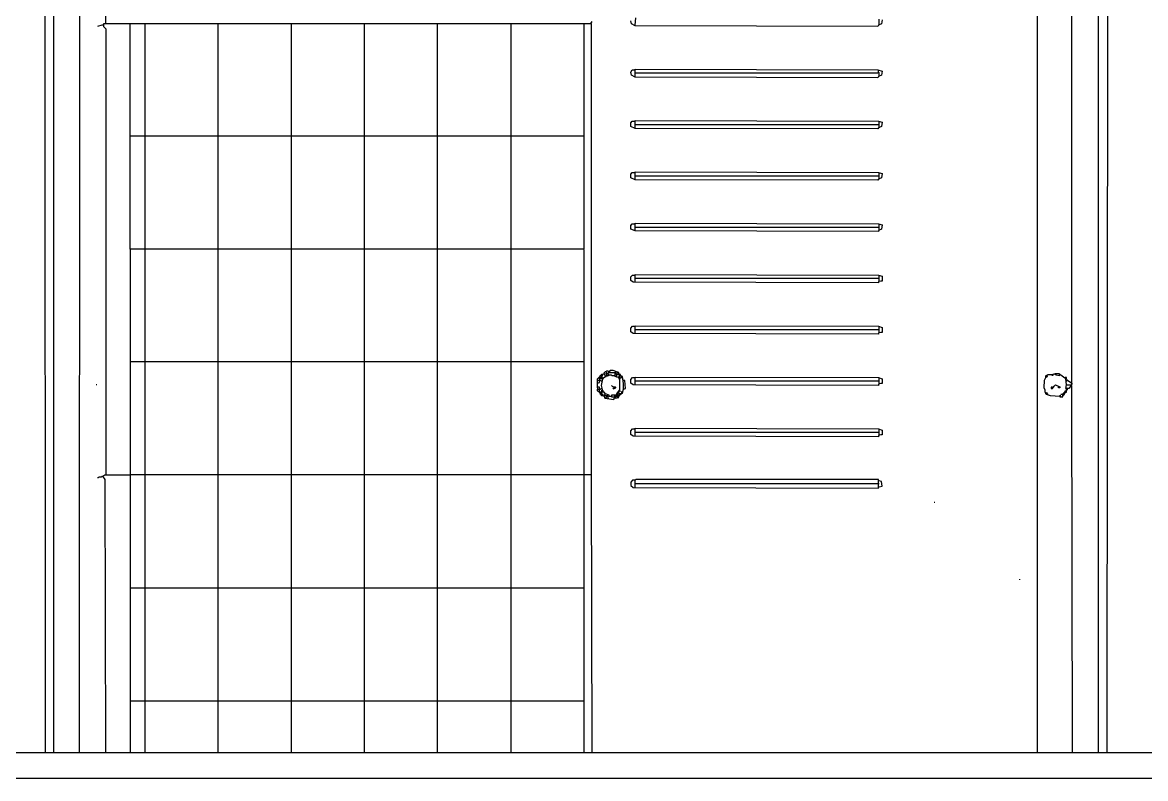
# Model space of a CAD drawing. Extents: x 3792242 to 5145247, y -1546315 to -1031918.
# Drawn here: x 4279185 to 4280497, y -1515644 to -1514759 of the extents above; entities that cross this region are included whole.
import ezdxf

# ---------------------------------------------------------------- set-up
doc = ezdxf.new("R2010")
doc.units = 0
doc.header["$MEASUREMENT"] = 0
doc.layers.add('TENKÁ', color=7, linetype='CONTINUOUS')
doc.layers.add('ZZ-chladenie', color=133, linetype='CONTINUOUS')

msp = doc.modelspace()

# ---------------------------------------------------------------- linework, layer by layer
at = {"layer": 'TENKÁ'}
for p, q in [((4307997.714, -1515613.77), (4262097.714, -1515613.77)), ((4307997.714, -1515643.77), (4262097.714, -1515643.77))]:
    msp.add_line(p, q, dxfattribs=at)
at = {"layer": 'ZZ-chladenie', "color": 9}
for p, q in [((4279221.559, -1515613.77), (4279221.559, -1514306.302)), ((4280442.326, -1515613.77), (4280442.326, -1514306.302)), ((4279211.514, -1515613.77), (4279210.968, -1514328.19)), ((4280371.014, -1515613.77), (4280371.014, -1514328.19)), ((4280452.532, -1515613.77), (4280453.622, -1514326.778)), ((4279251.394, -1515613.77), (4279251.919, -1514509.646)), ((4279282.28, -1514760.295), (4279282.28, -1514705.929)), ((4280411.259, -1515183.221), (4280411.259, -1514743.349)), ((4279277.337, -1514762.413), (4279272.395, -1514763.825)), ((4279278.749, -1514762.413), (4279277.337, -1514762.413)), ((4279849.947, -1514761.001), (4279279.456, -1514761.001)), ((4279279.456, -1514761.001), (4279279.456, -1514763.825)), ((4279279.456, -1514763.825), (4279282.28, -1514766.649)), ((4279282.28, -1514766.649), (4279282.28, -1515288.423)), ((4279310.522, -1515024.359), (4279310.522, -1514760.295)), ((4279328.173, -1515024.359), (4279328.173, -1514760.295)), ((4279413.606, -1515024.359), (4279413.606, -1514760.295)), ((4279499.038, -1515024.359), (4279499.038, -1514760.295)), ((4279584.471, -1515024.359), (4279584.471, -1514760.295)), ((4279669.903, -1515024.359), (4279669.903, -1514760.295)), ((4279756.042, -1515024.359), (4279756.042, -1514760.295)), ((4279841.474, -1515023.653), (4279841.474, -1514760.295)), ((4279849.241, -1514760.295), (4279850.653, -1514758.177)), ((4279849.241, -1514760.295), (4279849.947, -1514759.589)), ((4279849.947, -1515287.011), (4279849.947, -1514761.001)), ((4279896.546, -1514761.001), (4279895.84, -1514757.471)), ((4279900.783, -1514763.119), (4279896.546, -1514761.001)), ((4279900.783, -1514762.413), (4279901.489, -1514753.94)), ((4280184.616, -1514763.825), (4279900.783, -1514763.119)), ((4280185.322, -1514762.413), (4280184.616, -1514763.825)), ((4280188.853, -1514761.001), (4280185.322, -1514762.413)), ((4280186.028, -1514761.707), (4280186.028, -1514755.352)), ((4280186.028, -1514761.707), (4280186.028, -1514762.413)), ((4280189.558, -1514756.059), (4280188.853, -1514761.001)), ((4279895.84, -1514817.485), (4279897.253, -1514814.661)), ((4279896.546, -1514821.015), (4279895.84, -1514817.485)), ((4279897.253, -1514814.661), (4279900.783, -1514814.661)), ((4279900.783, -1514822.427), (4279900.783, -1514813.955)), ((4279900.783, -1514813.955), (4280184.616, -1514814.661)), ((4279900.783, -1514818.191), (4280184.616, -1514818.191)), ((4280184.616, -1514814.661), (4280189.558, -1514816.073)), ((4280184.616, -1514818.191), (4280185.322, -1514817.485)), ((4280185.322, -1514817.485), (4280185.322, -1514815.367)), ((4280186.028, -1514818.191), (4280185.322, -1514817.485)), ((4280186.028, -1514821.722), (4280186.028, -1514818.191)), ((4280189.558, -1514816.073), (4280188.853, -1514821.015)), ((4279900.783, -1514823.134), (4279896.546, -1514821.015)), ((4280184.616, -1514823.839), (4279900.783, -1514823.134)), ((4280185.322, -1514822.427), (4280184.616, -1514823.839)), ((4280188.853, -1514821.015), (4280185.322, -1514822.427)), ((4280186.028, -1514821.722), (4280186.028, -1514822.427)), ((4279895.84, -1514876.793), (4279897.253, -1514874.676)), ((4279895.84, -1514881.03), (4279895.84, -1514876.793)), ((4279900.783, -1514883.148), (4279895.84, -1514881.03)), ((4279897.253, -1514874.676), (4279900.783, -1514874.676)), ((4279900.783, -1514882.442), (4279900.783, -1514873.969)), ((4279900.783, -1514873.969), (4280185.322, -1514874.676)), ((4280186.028, -1514878.912), (4279900.783, -1514878.912)), ((4280184.616, -1514883.855), (4279900.783, -1514883.148)), ((4280185.322, -1514882.442), (4280184.616, -1514883.855)), ((4280185.322, -1514874.676), (4280189.558, -1514876.088)), ((4280188.853, -1514881.03), (4280185.322, -1514882.442)), ((4280186.028, -1514881.736), (4280186.028, -1514875.381)), ((4280186.028, -1514881.736), (4280186.028, -1514882.442)), ((4280189.558, -1514876.088), (4280188.853, -1514881.03)), ((4279328.173, -1514892.327), (4279310.522, -1514892.327)), ((4279413.606, -1514892.327), (4279328.173, -1514892.327)), ((4279499.038, -1514892.327), (4279413.606, -1514892.327)), ((4279584.471, -1514892.327), (4279499.038, -1514892.327)), ((4279669.903, -1514892.327), (4279584.471, -1514892.327)), ((4279756.042, -1514892.327), (4279669.903, -1514892.327)), ((4279841.474, -1514892.327), (4279756.042, -1514892.327)), ((4279895.84, -1514936.808), (4279897.253, -1514934.69)), ((4279895.84, -1514941.045), (4279895.84, -1514936.808)), ((4279897.253, -1514934.69), (4279900.783, -1514934.69)), ((4279900.783, -1514942.457), (4279900.783, -1514933.984)), ((4279900.783, -1514933.984), (4280185.322, -1514934.69)), ((4280185.322, -1514934.69), (4280189.558, -1514936.102)), ((4280186.028, -1514941.751), (4280186.028, -1514935.396)), ((4280189.558, -1514936.102), (4280188.853, -1514941.045)), ((4279900.783, -1514943.163), (4279895.84, -1514941.045)), ((4280186.028, -1514938.926), (4279900.783, -1514938.926)), ((4280184.616, -1514943.869), (4279900.783, -1514943.163)), ((4280185.322, -1514942.457), (4280184.616, -1514943.869)), ((4280188.853, -1514941.045), (4280185.322, -1514942.457)), ((4280186.028, -1514941.751), (4280186.028, -1514942.457)), ((4279895.84, -1514996.823), (4279897.253, -1514994.705)), ((4279895.84, -1515001.059), (4279895.84, -1514996.823)), ((4279900.783, -1515003.177), (4279895.84, -1515001.059)), ((4279897.253, -1514994.705), (4279900.783, -1514994.705)), ((4279900.783, -1515002.471), (4279900.783, -1514993.998)), ((4279900.783, -1514993.998), (4280185.322, -1514994.705)), ((4280186.028, -1514998.941), (4279900.783, -1514998.941)), ((4280185.322, -1514994.705), (4280189.558, -1514996.117)), ((4280188.853, -1515001.059), (4280185.322, -1515002.471)), ((4280185.322, -1515002.471), (4280185.322, -1515003.883)), ((4280186.028, -1515001.765), (4280186.028, -1514995.411)), ((4280186.028, -1515001.765), (4280186.028, -1515002.471)), ((4280189.558, -1514996.117), (4280188.853, -1515001.059)), ((4280185.322, -1515003.883), (4279900.783, -1515003.177)), ((4279840.768, -1515024.359), (4279310.522, -1515024.359)), ((4279310.522, -1515024.359), (4279310.522, -1515156.391)), ((4279328.173, -1515156.391), (4279328.173, -1515024.359)), ((4279413.606, -1515156.391), (4279413.606, -1515024.359)), ((4279499.038, -1515156.391), (4279499.038, -1515024.359)), ((4279584.471, -1515156.391), (4279584.471, -1515024.359)), ((4279669.903, -1515156.391), (4279669.903, -1515024.359)), ((4279756.042, -1515156.391), (4279756.042, -1515024.359)), ((4279840.768, -1515024.359), (4279841.474, -1515023.653)), ((4279841.474, -1515025.065), (4279840.768, -1515024.359)), ((4279841.474, -1515155.685), (4279841.474, -1515025.065)), ((4279895.84, -1515056.838), (4279897.958, -1515054.719)), ((4279897.958, -1515054.719), (4279900.783, -1515054.719)), ((4279900.783, -1515063.192), (4279900.783, -1515054.013)), ((4279900.783, -1515054.013), (4280185.322, -1515054.719)), ((4280185.322, -1515054.719), (4280189.558, -1515056.131)), ((4280186.028, -1515062.486), (4280186.028, -1515055.425)), ((4279895.84, -1515061.074), (4279895.84, -1515056.838)), ((4279898.665, -1515063.192), (4279895.84, -1515061.074)), ((4280185.322, -1515063.898), (4279898.665, -1515063.192)), ((4280186.028, -1515058.955), (4279900.783, -1515058.955)), ((4280188.146, -1515061.78), (4280185.322, -1515062.486)), ((4280185.322, -1515062.486), (4280185.322, -1515063.898)), ((4280189.558, -1515061.78), (4280188.146, -1515061.78)), ((4280189.558, -1515056.131), (4280189.558, -1515061.78)), ((4279895.84, -1515116.852), (4279897.958, -1515114.734)), ((4279895.84, -1515121.088), (4279895.84, -1515116.852)), ((4279898.665, -1515123.206), (4279895.84, -1515121.088)), ((4279897.958, -1515114.734), (4279900.783, -1515114.734)), ((4279900.783, -1515123.206), (4279900.783, -1515114.028)), ((4279900.783, -1515114.028), (4280185.322, -1515114.734)), ((4280186.028, -1515118.97), (4279900.783, -1515118.97)), ((4280185.322, -1515114.734), (4280189.558, -1515116.146)), ((4280186.028, -1515122.5), (4280186.028, -1515115.44)), ((4280189.558, -1515116.146), (4280189.558, -1515121.794)), ((4280185.322, -1515123.912), (4279898.665, -1515123.206)), ((4280188.146, -1515121.794), (4280185.322, -1515122.5)), ((4280185.322, -1515122.5), (4280185.322, -1515123.912)), ((4280189.558, -1515121.794), (4280188.146, -1515121.794)), ((4279840.768, -1515156.391), (4279310.522, -1515156.391)), ((4279310.522, -1515156.391), (4279310.522, -1515613.77)), ((4279328.173, -1515613.77), (4279328.173, -1515156.391)), ((4279413.606, -1515613.77), (4279413.606, -1515156.391)), ((4279499.038, -1515613.77), (4279499.038, -1515156.391)), ((4279584.471, -1515613.77), (4279584.471, -1515156.391)), ((4279669.903, -1515613.77), (4279669.903, -1515156.391)), ((4279756.042, -1515613.77), (4279756.042, -1515156.391)), ((4279840.768, -1515156.391), (4279841.474, -1515155.685)), ((4279841.474, -1515157.097), (4279840.768, -1515156.391)), ((4279841.474, -1515613.77), (4279841.474, -1515157.097)), ((4279857.007, -1515176.16), (4279861.95, -1515170.512)), ((4279860.538, -1515172.63), (4279860.538, -1515171.924)), ((4279860.538, -1515171.924), (4279861.244, -1515171.924)), ((4279861.244, -1515173.336), (4279860.538, -1515172.63)), ((4279861.95, -1515171.218), (4279861.244, -1515171.924)), ((4279861.244, -1515175.454), (4279862.656, -1515171.924)), ((4279861.95, -1515173.336), (4279861.244, -1515173.336)), ((4279861.95, -1515170.512), (4279868.304, -1515169.806)), ((4279862.656, -1515171.924), (4279861.95, -1515171.218)), ((4279861.95, -1515173.336), (4279862.656, -1515172.63)), ((4279862.656, -1515171.924), (4279863.362, -1515170.512)), ((4279862.656, -1515172.63), (4279862.656, -1515171.924)), ((4279867.598, -1515172.63), (4279862.656, -1515176.16)), ((4279864.774, -1515169.1), (4279865.48, -1515168.394)), ((4279864.774, -1515169.806), (4279864.774, -1515169.1)), ((4279865.48, -1515170.512), (4279864.774, -1515169.806)), ((4279865.48, -1515168.394), (4279866.186, -1515167.688)), ((4279865.48, -1515171.924), (4279865.48, -1515170.512)), ((4279866.186, -1515172.63), (4279865.48, -1515171.924)), ((4279866.186, -1515167.688), (4279866.892, -1515167.688)), ((4279866.186, -1515173.336), (4279866.186, -1515172.63)), ((4279866.186, -1515173.336), (4279866.186, -1515174.042)), ((4279866.892, -1515167.688), (4279867.598, -1515166.982)), ((4279866.892, -1515168.394), (4279866.892, -1515167.688)), ((4279867.598, -1515169.1), (4279866.892, -1515168.394)), ((4279867.598, -1515166.982), (4279869.01, -1515166.982)), ((4279867.598, -1515170.512), (4279867.598, -1515169.1)), ((4279867.598, -1515172.63), (4279867.598, -1515170.512)), ((4279867.598, -1515172.63), (4279867.598, -1515173.336)), ((4279869.716, -1515172.63), (4279867.598, -1515172.63)), ((4279868.304, -1515169.806), (4279869.716, -1515169.1)), ((4279871.834, -1515166.276), (4279869.01, -1515169.806)), ((4279869.01, -1515166.982), (4279869.716, -1515167.688)), ((4279869.01, -1515169.806), (4279869.716, -1515172.63)), ((4279869.716, -1515167.688), (4279870.422, -1515167.688)), ((4279877.483, -1515169.1), (4279869.716, -1515169.1)), ((4279873.247, -1515171.924), (4279869.716, -1515171.924)), ((4279875.364, -1515166.276), (4279871.834, -1515166.276)), ((4279873.952, -1515172.63), (4279873.247, -1515171.924)), ((4279876.776, -1515172.63), (4279873.952, -1515172.63)), ((4279880.307, -1515168.394), (4279875.364, -1515166.276)), ((4279877.483, -1515169.1), (4279876.776, -1515169.1)), ((4279877.483, -1515173.336), (4279876.776, -1515172.63)), ((4279877.483, -1515169.1), (4279878.189, -1515169.1)), ((4279877.483, -1515172.63), (4279877.483, -1515169.1)), ((4279878.895, -1515173.336), (4279877.483, -1515173.336)), ((4279878.189, -1515169.1), (4279878.189, -1515167.688)), ((4279878.895, -1515170.512), (4279878.189, -1515170.512)), ((4279878.895, -1515174.042), (4279880.307, -1515168.394)), ((4279879.601, -1515171.218), (4279878.895, -1515170.512)), ((4279878.895, -1515173.336), (4279879.601, -1515174.042)), ((4279881.013, -1515171.218), (4279879.601, -1515171.218)), ((4279881.013, -1515168.394), (4279880.307, -1515168.394)), ((4279881.719, -1515169.1), (4279881.013, -1515168.394)), ((4279882.425, -1515172.63), (4279881.013, -1515174.748)), ((4279881.719, -1515169.806), (4279881.719, -1515169.1)), ((4279885.25, -1515173.336), (4279881.719, -1515169.806)), ((4279881.719, -1515169.806), (4279881.719, -1515171.924)), ((4279881.719, -1515171.924), (4279881.719, -1515169.806)), ((4279883.131, -1515172.63), (4279882.425, -1515172.63)), ((4279883.131, -1515173.336), (4279882.425, -1515173.336)), ((4279882.425, -1515173.336), (4279882.425, -1515174.042)), ((4279883.838, -1515171.218), (4279883.131, -1515171.218)), ((4279883.838, -1515175.454), (4279883.131, -1515172.63)), ((4279883.131, -1515174.748), (4279883.131, -1515173.336)), ((4279883.838, -1515171.924), (4279883.838, -1515171.218)), ((4279884.543, -1515172.63), (4279883.838, -1515171.924)), ((4279885.25, -1515173.336), (4279884.543, -1515172.63)), ((4279885.955, -1515173.336), (4279885.25, -1515173.336)), ((4279885.25, -1515173.336), (4279885.25, -1515175.454)), ((4279885.25, -1515175.454), (4279885.25, -1515173.336)), ((4279887.367, -1515181.808), (4279885.955, -1515173.336)), ((4280380.899, -1515172.63), (4280383.723, -1515171.218)), ((4280380.899, -1515173.336), (4280381.605, -1515172.63)), ((4280380.899, -1515174.748), (4280383.017, -1515172.63)), ((4280380.899, -1515174.748), (4280380.899, -1515172.63)), ((4280381.605, -1515174.042), (4280380.899, -1515173.336)), ((4280381.605, -1515172.63), (4280381.605, -1515171.924)), ((4280381.605, -1515171.924), (4280382.311, -1515171.924)), ((4280382.311, -1515173.336), (4280383.017, -1515173.336)), ((4280383.017, -1515173.336), (4280383.017, -1515172.63)), ((4280383.723, -1515171.218), (4280387.959, -1515171.218)), ((4280387.959, -1515171.218), (4280392.196, -1515169.806)), ((4280387.959, -1515171.218), (4280387.959, -1515170.512)), ((4280387.959, -1515171.218), (4280387.959, -1515171.924)), ((4280387.959, -1515171.924), (4280389.372, -1515171.924)), ((4280389.372, -1515171.924), (4280389.372, -1515170.512)), ((4280391.49, -1515170.512), (4280391.49, -1515169.806)), ((4280392.902, -1515171.924), (4280391.49, -1515170.512)), ((4280392.196, -1515169.806), (4280396.432, -1515169.806)), ((4280396.432, -1515172.63), (4280392.902, -1515171.924)), ((4280396.432, -1515169.806), (4280396.432, -1515172.63)), ((4280397.138, -1515171.218), (4280396.432, -1515171.924)), ((4280404.199, -1515176.16), (4280397.138, -1515171.218)), ((4279271.689, -1515183.221), (4279270.983, -1515183.221)), ((4279859.126, -1515186.045), (4279856.301, -1515186.045)), ((4279856.301, -1515186.045), (4279857.007, -1515188.163)), ((4279857.007, -1515185.339), (4279857.007, -1515176.16)), ((4279859.126, -1515178.279), (4279857.007, -1515178.279)), ((4279857.007, -1515181.103), (4279859.126, -1515180.396)), ((4279858.419, -1515174.748), (4279859.126, -1515174.042)), ((4279858.419, -1515175.454), (4279858.419, -1515174.748)), ((4279859.126, -1515176.16), (4279858.419, -1515175.454)), ((4279859.126, -1515180.396), (4279859.831, -1515174.042)), ((4279859.831, -1515174.042), (4279859.126, -1515174.042)), ((4279859.831, -1515176.16), (4279859.126, -1515176.16)), ((4279860.538, -1515178.279), (4279859.126, -1515178.279)), ((4279859.126, -1515190.282), (4279859.126, -1515186.045)), ((4279859.831, -1515176.16), (4279860.538, -1515175.454)), ((4279860.538, -1515175.454), (4279861.244, -1515175.454)), ((4279861.244, -1515178.984), (4279860.538, -1515178.279)), ((4279862.656, -1515176.867), (4279861.244, -1515175.454)), ((4279862.656, -1515176.16), (4279861.244, -1515183.927)), ((4279861.95, -1515178.984), (4279861.244, -1515178.984)), ((4279861.244, -1515183.927), (4279862.656, -1515190.282)), ((4279861.95, -1515175.454), (4279862.656, -1515174.748)), ((4279862.656, -1515176.16), (4279861.95, -1515175.454)), ((4279862.656, -1515174.748), (4279863.362, -1515175.454)), ((4279862.656, -1515176.867), (4279863.362, -1515176.16)), ((4279863.362, -1515176.16), (4279863.362, -1515175.454)), ((4279873.952, -1515184.633), (4279873.247, -1515183.927)), ((4279874.659, -1515185.339), (4279873.952, -1515184.633)), ((4279875.364, -1515185.339), (4279874.659, -1515185.339)), ((4279876.071, -1515186.045), (4279875.364, -1515185.339)), ((4279875.364, -1515188.163), (4279876.776, -1515186.045)), ((4279876.776, -1515185.339), (4279876.071, -1515186.045)), ((4279876.776, -1515187.457), (4279876.071, -1515186.045)), ((4279876.776, -1515186.045), (4279876.776, -1515185.339)), ((4279876.776, -1515186.045), (4279878.189, -1515185.339)), ((4279878.189, -1515185.339), (4279876.776, -1515187.457)), ((4279877.483, -1515186.751), (4279876.776, -1515186.045)), ((4279876.776, -1515187.457), (4279877.483, -1515186.751)), ((4279881.719, -1515174.748), (4279878.895, -1515174.042)), ((4279882.425, -1515174.042), (4279881.719, -1515174.748)), ((4279881.719, -1515175.454), (4279881.719, -1515174.748)), ((4279883.131, -1515177.572), (4279881.719, -1515174.748)), ((4279882.425, -1515176.16), (4279881.719, -1515175.454)), ((4279882.425, -1515175.454), (4279883.131, -1515174.748)), ((4279882.425, -1515176.16), (4279883.838, -1515175.454)), ((4279883.131, -1515188.87), (4279883.131, -1515177.572)), ((4279888.779, -1515178.279), (4279887.367, -1515178.279)), ((4279887.367, -1515183.927), (4279887.367, -1515181.808)), ((4279887.367, -1515188.163), (4279887.367, -1515183.927)), ((4279889.486, -1515187.457), (4279888.779, -1515178.279)), ((4279895.84, -1515176.867), (4279897.958, -1515174.748)), ((4279895.84, -1515181.103), (4279895.84, -1515176.867)), ((4279898.665, -1515183.221), (4279895.84, -1515181.103)), ((4279897.958, -1515174.748), (4279900.783, -1515174.748)), ((4280185.322, -1515183.927), (4279898.665, -1515183.221)), ((4279900.783, -1515183.221), (4279900.783, -1515174.042)), ((4279900.783, -1515174.042), (4280185.322, -1515174.748)), ((4280186.028, -1515178.984), (4279900.783, -1515178.984)), ((4280185.322, -1515174.748), (4280189.558, -1515176.16)), ((4280188.146, -1515181.808), (4280185.322, -1515182.515)), ((4280185.322, -1515182.515), (4280185.322, -1515183.927)), ((4280186.028, -1515182.515), (4280186.028, -1515175.454)), ((4280189.558, -1515181.808), (4280188.146, -1515181.808)), ((4280189.558, -1515176.16), (4280189.558, -1515181.808)), ((4280378.781, -1515186.751), (4280379.487, -1515177.572)), ((4280380.193, -1515189.575), (4280378.781, -1515186.751)), ((4280379.487, -1515177.572), (4280380.899, -1515174.748)), ((4280380.899, -1515174.748), (4280380.193, -1515174.748)), ((4280380.899, -1515174.748), (4280381.605, -1515174.042)), ((4280388.666, -1515186.045), (4280387.254, -1515186.045)), ((4280387.254, -1515186.045), (4280387.254, -1515187.457)), ((4280388.666, -1515187.457), (4280390.784, -1515184.633)), ((4280388.666, -1515186.045), (4280389.372, -1515186.045)), ((4280390.784, -1515184.633), (4280392.196, -1515183.221)), ((4280392.196, -1515183.221), (4280397.138, -1515185.339)), ((4280395.726, -1515186.751), (4280395.726, -1515185.339)), ((4280397.138, -1515186.751), (4280395.726, -1515186.751)), ((4280397.138, -1515185.339), (4280397.138, -1515186.751)), ((4280404.904, -1515174.748), (4280403.492, -1515174.748)), ((4280404.199, -1515176.16), (4280403.492, -1515176.16)), ((4280404.199, -1515176.16), (4280404.904, -1515176.16)), ((4280404.904, -1515183.221), (4280404.199, -1515176.16)), ((4280404.904, -1515177.572), (4280404.199, -1515177.572)), ((4280404.199, -1515187.457), (4280404.904, -1515183.221)), ((4280404.904, -1515176.16), (4280404.904, -1515174.748)), ((4280406.317, -1515177.572), (4280404.904, -1515177.572)), ((4280406.317, -1515178.279), (4280404.904, -1515178.984)), ((4280404.904, -1515183.221), (4280411.259, -1515183.221)), ((4280406.317, -1515178.279), (4280406.317, -1515177.572)), ((4280406.317, -1515178.279), (4280406.317, -1515178.984)), ((4280411.259, -1515181.808), (4280406.317, -1515178.279)), ((4280410.553, -1515183.927), (4280407.729, -1515187.457)), ((4280411.259, -1515183.927), (4280410.553, -1515183.927)), ((4280411.259, -1515181.808), (4280411.966, -1515181.808)), ((4280411.952, -1515613.77), (4280411.259, -1515183.927)), ((4279857.007, -1515190.282), (4279857.007, -1515188.163)), ((4279857.007, -1515188.163), (4279859.831, -1515188.163)), ((4279857.713, -1515190.987), (4279857.007, -1515190.282)), ((4279858.419, -1515190.987), (4279857.713, -1515190.987)), ((4279859.126, -1515192.399), (4279859.126, -1515190.282)), ((4279864.774, -1515191.694), (4279859.126, -1515191.694)), ((4279859.126, -1515191.694), (4279860.538, -1515193.812)), ((4279859.126, -1515192.399), (4279859.831, -1515192.399)), ((4279859.831, -1515188.163), (4279860.538, -1515188.163)), ((4279859.831, -1515192.399), (4279860.538, -1515191.694)), ((4279860.538, -1515188.163), (4279861.244, -1515187.457)), ((4279860.538, -1515191.694), (4279860.538, -1515190.987)), ((4279860.538, -1515194.518), (4279860.538, -1515193.812)), ((4279860.538, -1515193.812), (4279862.656, -1515193.812)), ((4279861.244, -1515194.518), (4279860.538, -1515194.518)), ((4279861.244, -1515187.457), (4279861.95, -1515187.457)), ((4279861.244, -1515194.518), (4279861.95, -1515193.812)), ((4279861.95, -1515195.224), (4279861.244, -1515194.518)), ((4279861.244, -1515195.224), (4279861.244, -1515194.518)), ((4279861.95, -1515195.93), (4279861.244, -1515195.224)), ((4279861.95, -1515187.457), (4279862.656, -1515187.457)), ((4279861.95, -1515190.987), (4279861.95, -1515189.575)), ((4279861.95, -1515189.575), (4279862.656, -1515189.575)), ((4279862.656, -1515190.282), (4279861.95, -1515190.987)), ((4279861.95, -1515193.106), (4279861.95, -1515191.694)), ((4279861.95, -1515193.812), (4279861.95, -1515193.106)), ((4279862.656, -1515194.518), (4279861.95, -1515195.224)), ((4279863.362, -1515195.93), (4279861.95, -1515195.93)), ((4279863.362, -1515190.282), (4279862.656, -1515189.575)), ((4279862.656, -1515193.812), (4279863.362, -1515195.93)), ((4279862.656, -1515194.518), (4279863.362, -1515194.518)), ((4279863.362, -1515190.987), (4279863.362, -1515190.282)), ((4279863.362, -1515195.93), (4279864.774, -1515195.93)), ((4279866.186, -1515193.812), (4279864.774, -1515191.694)), ((4279864.774, -1515195.93), (4279865.48, -1515195.93)), ((4279869.01, -1515195.93), (4279864.774, -1515195.93)), ((4279864.774, -1515195.93), (4279865.48, -1515198.754)), ((4279865.48, -1515194.518), (4279866.186, -1515193.812)), ((4279865.48, -1515195.224), (4279865.48, -1515194.518)), ((4279865.48, -1515195.93), (4279865.48, -1515195.224)), ((4279865.48, -1515198.754), (4279876.071, -1515200.166)), ((4279866.186, -1515193.812), (4279866.892, -1515193.812)), ((4279870.422, -1515195.224), (4279866.186, -1515193.812)), ((4279866.892, -1515198.048), (4279867.598, -1515197.342)), ((4279866.892, -1515198.754), (4279866.892, -1515198.048)), ((4279866.892, -1515198.754), (4279866.892, -1515199.46)), ((4279867.598, -1515195.93), (4279867.598, -1515195.224)), ((4279867.598, -1515197.342), (4279867.598, -1515195.93)), ((4279869.01, -1515195.224), (4279869.01, -1515194.518)), ((4279869.01, -1515196.636), (4279869.01, -1515195.93)), ((4279869.716, -1515199.46), (4279869.01, -1515195.93)), ((4279869.716, -1515196.636), (4279869.01, -1515196.636)), ((4279870.422, -1515196.636), (4279870.422, -1515195.224)), ((4279872.54, -1515196.636), (4279870.422, -1515196.636)), ((4279872.54, -1515196.636), (4279873.247, -1515195.93)), ((4279877.483, -1515195.224), (4279873.247, -1515195.224)), ((4279873.247, -1515195.224), (4279873.247, -1515197.342)), ((4279873.247, -1515197.342), (4279876.776, -1515197.342)), ((4279876.776, -1515187.457), (4279875.364, -1515188.163)), ((4279876.071, -1515200.166), (4279877.483, -1515195.224)), ((4279876.776, -1515198.754), (4279876.071, -1515199.46)), ((4279878.189, -1515197.342), (4279876.776, -1515197.342)), ((4279878.189, -1515198.754), (4279876.776, -1515198.754)), ((4279879.601, -1515193.106), (4279878.189, -1515195.224)), ((4279878.189, -1515195.224), (4279880.307, -1515194.518)), ((4279878.189, -1515198.754), (4279878.189, -1515197.342)), ((4279878.189, -1515198.754), (4279881.719, -1515198.048)), ((4279880.307, -1515193.106), (4279879.601, -1515193.106)), ((4279880.307, -1515194.518), (4279879.601, -1515193.812)), ((4279879.601, -1515193.812), (4279879.601, -1515195.224)), ((4279879.601, -1515196.636), (4279879.601, -1515195.224)), ((4279880.307, -1515197.342), (4279879.601, -1515196.636)), ((4279880.307, -1515192.399), (4279883.131, -1515188.87)), ((4279884.543, -1515193.812), (4279880.307, -1515192.399)), ((4279881.719, -1515198.048), (4279880.307, -1515193.106)), ((4279880.307, -1515198.048), (4279880.307, -1515197.342)), ((4279881.719, -1515190.987), (4279882.425, -1515190.282)), ((4279881.719, -1515191.694), (4279881.719, -1515190.987)), ((4279883.131, -1515193.812), (4279881.719, -1515193.812)), ((4279881.719, -1515196.636), (4279883.131, -1515195.224)), ((4279883.131, -1515195.224), (4279881.719, -1515195.224)), ((4279881.719, -1515195.224), (4279883.131, -1515195.224)), ((4279882.425, -1515190.987), (4279883.131, -1515190.282)), ((4279883.131, -1515190.282), (4279883.838, -1515190.987)), ((4279883.838, -1515194.518), (4279883.131, -1515193.812)), ((4279883.131, -1515195.224), (4279884.543, -1515193.812)), ((4279883.131, -1515195.224), (4279883.838, -1515194.518)), ((4279884.543, -1515193.812), (4279885.955, -1515192.399)), ((4279885.955, -1515192.399), (4279884.543, -1515192.399)), ((4279884.543, -1515192.399), (4279885.955, -1515192.399)), ((4279885.25, -1515191.694), (4279885.25, -1515190.987)), ((4279885.25, -1515190.987), (4279886.662, -1515190.987)), ((4279885.955, -1515192.399), (4279887.367, -1515188.163)), ((4279887.367, -1515188.163), (4279889.486, -1515187.457)), ((4280380.193, -1515191.694), (4280380.193, -1515189.575)), ((4280381.605, -1515194.518), (4280380.193, -1515191.694)), ((4280380.899, -1515193.812), (4280380.899, -1515193.106)), ((4280381.605, -1515193.812), (4280380.899, -1515193.812)), ((4280382.311, -1515192.399), (4280381.605, -1515192.399)), ((4280382.311, -1515193.106), (4280381.605, -1515192.399)), ((4280382.311, -1515194.518), (4280381.605, -1515193.812)), ((4280386.547, -1515195.93), (4280381.605, -1515194.518)), ((4280382.311, -1515193.106), (4280382.311, -1515192.399)), ((4280383.017, -1515193.812), (4280382.311, -1515193.106)), ((4280383.723, -1515195.224), (4280382.311, -1515193.106)), ((4280383.017, -1515193.812), (4280382.311, -1515194.518)), ((4280382.311, -1515194.518), (4280383.017, -1515193.812)), ((4280397.138, -1515196.636), (4280386.547, -1515195.93)), ((4280387.254, -1515187.457), (4280388.666, -1515187.457)), ((4280397.844, -1515195.224), (4280397.138, -1515197.342)), ((4280397.138, -1515196.636), (4280397.844, -1515195.93)), ((4280397.138, -1515197.342), (4280400.668, -1515197.342)), ((4280398.55, -1515197.342), (4280397.844, -1515195.224)), ((4280399.962, -1515194.518), (4280398.55, -1515194.518)), ((4280400.668, -1515194.518), (4280399.962, -1515194.518)), ((4280400.668, -1515193.812), (4280402.787, -1515191.694)), ((4280400.668, -1515195.93), (4280403.492, -1515193.106)), ((4280400.668, -1515197.342), (4280400.668, -1515193.812)), ((4280401.375, -1515195.224), (4280400.668, -1515194.518)), ((4280400.668, -1515195.93), (4280401.375, -1515195.224)), ((4280401.375, -1515193.812), (4280401.375, -1515193.106)), ((4280401.375, -1515193.106), (4280402.08, -1515193.106)), ((4280403.492, -1515193.106), (4280402.08, -1515193.106)), ((4280402.08, -1515194.518), (4280402.787, -1515194.518)), ((4280402.787, -1515191.694), (4280404.904, -1515191.694)), ((4280402.787, -1515194.518), (4280402.787, -1515193.812)), ((4280403.492, -1515190.987), (4280403.492, -1515190.282)), ((4280403.492, -1515190.282), (4280404.199, -1515190.282)), ((4280404.199, -1515191.694), (4280403.492, -1515190.987)), ((4280407.729, -1515187.457), (4280404.199, -1515187.457)), ((4280404.904, -1515191.694), (4280404.904, -1515188.163)), ((4280404.904, -1515188.163), (4280406.317, -1515188.87)), ((4280406.317, -1515188.87), (4280406.317, -1515187.457)), ((4279895.84, -1515236.881), (4279897.958, -1515234.763)), ((4279895.84, -1515241.117), (4279895.84, -1515236.881)), ((4279897.958, -1515234.763), (4279900.783, -1515234.763)), ((4279900.783, -1515243.236), (4279900.783, -1515234.057)), ((4279900.783, -1515234.057), (4280185.322, -1515234.763)), ((4280186.028, -1515238.999), (4279900.783, -1515238.999)), ((4280185.322, -1515234.763), (4280189.558, -1515236.175)), ((4280186.028, -1515242.529), (4280186.028, -1515235.469)), ((4280189.558, -1515236.175), (4280189.558, -1515241.824)), ((4279898.665, -1515243.236), (4279895.84, -1515241.117)), ((4280185.322, -1515243.941), (4279898.665, -1515243.236)), ((4280188.146, -1515241.824), (4280185.322, -1515242.529)), ((4280185.322, -1515242.529), (4280185.322, -1515243.941)), ((4280189.558, -1515241.824), (4280188.146, -1515241.824)), ((4279273.807, -1515291.247), (4279273.101, -1515291.953)), ((4279276.632, -1515291.247), (4279273.807, -1515291.247)), ((4279277.337, -1515290.541), (4279276.632, -1515291.247)), ((4279278.749, -1515290.541), (4279277.337, -1515290.541)), ((4279278.749, -1515289.835), (4279280.868, -1515288.423)), ((4279278.749, -1515290.541), (4279279.456, -1515289.835)), ((4279281.574, -1515294.071), (4279278.749, -1515289.835)), ((4279280.868, -1515288.423), (4279310.522, -1515288.423)), ((4279328.173, -1515288.423), (4279310.522, -1515288.423)), ((4279413.606, -1515288.423), (4279328.173, -1515288.423)), ((4279499.038, -1515288.423), (4279413.606, -1515288.423)), ((4279584.471, -1515288.423), (4279499.038, -1515288.423)), ((4279669.903, -1515288.423), (4279584.471, -1515288.423)), ((4279756.042, -1515288.423), (4279669.903, -1515288.423)), ((4279841.474, -1515288.423), (4279756.042, -1515288.423)), ((4279849.241, -1515288.423), (4279841.474, -1515288.423)), ((4279849.241, -1515288.423), (4279849.947, -1515287.717)), ((4279849.947, -1515289.835), (4279849.947, -1515287.011)), ((4279850.517, -1515613.77), (4279849.947, -1515289.835)), ((4279273.101, -1515291.953), (4279272.395, -1515291.953)), ((4279282.005, -1515613.77), (4279281.574, -1515294.071)), ((4279897.958, -1515294.777), (4279895.84, -1515296.895)), ((4279895.84, -1515296.895), (4279895.84, -1515301.132)), ((4279895.84, -1515301.132), (4279898.665, -1515303.25)), ((4279900.783, -1515294.777), (4279897.958, -1515294.777)), ((4279898.665, -1515303.25), (4280185.322, -1515303.956)), ((4279902.195, -1515294.071), (4279900.783, -1515294.777)), ((4279900.783, -1515303.25), (4279900.783, -1515294.777)), ((4280186.028, -1515299.014), (4279900.783, -1515299.014)), ((4280185.322, -1515294.071), (4279902.195, -1515294.071)), ((4280185.322, -1515303.956), (4280185.322, -1515294.071)), ((4280186.028, -1515295.483), (4280185.322, -1515295.483)), ((4280188.853, -1515296.189), (4280186.028, -1515295.483)), ((4280186.028, -1515302.544), (4280189.558, -1515301.838)), ((4280189.558, -1515301.838), (4280188.853, -1515296.189)), ((4280250.985, -1515320.902), (4280250.279, -1515320.902)), ((4279328.173, -1515421.161), (4279310.522, -1515421.161)), ((4279413.606, -1515421.161), (4279328.173, -1515421.161)), ((4279499.038, -1515421.161), (4279413.606, -1515421.161)), ((4279584.471, -1515421.161), (4279499.038, -1515421.161)), ((4279669.903, -1515421.161), (4279584.471, -1515421.161)), ((4279756.042, -1515421.161), (4279669.903, -1515421.161)), ((4279841.474, -1515421.161), (4279756.042, -1515421.161)), ((4280350.539, -1515411.276), (4280350.539, -1515410.57)), ((4279328.173, -1515553.193), (4279310.522, -1515553.193)), ((4279413.606, -1515553.193), (4279328.173, -1515553.193)), ((4279499.038, -1515553.193), (4279413.606, -1515553.193)), ((4279584.471, -1515553.193), (4279499.038, -1515553.193)), ((4279669.903, -1515553.193), (4279584.471, -1515553.193)), ((4279756.042, -1515553.193), (4279669.903, -1515553.193)), ((4279841.474, -1515553.193), (4279756.042, -1515553.193))]:
    msp.add_line(p, q, dxfattribs=at)

doc.saveas('drawing.dxf')
